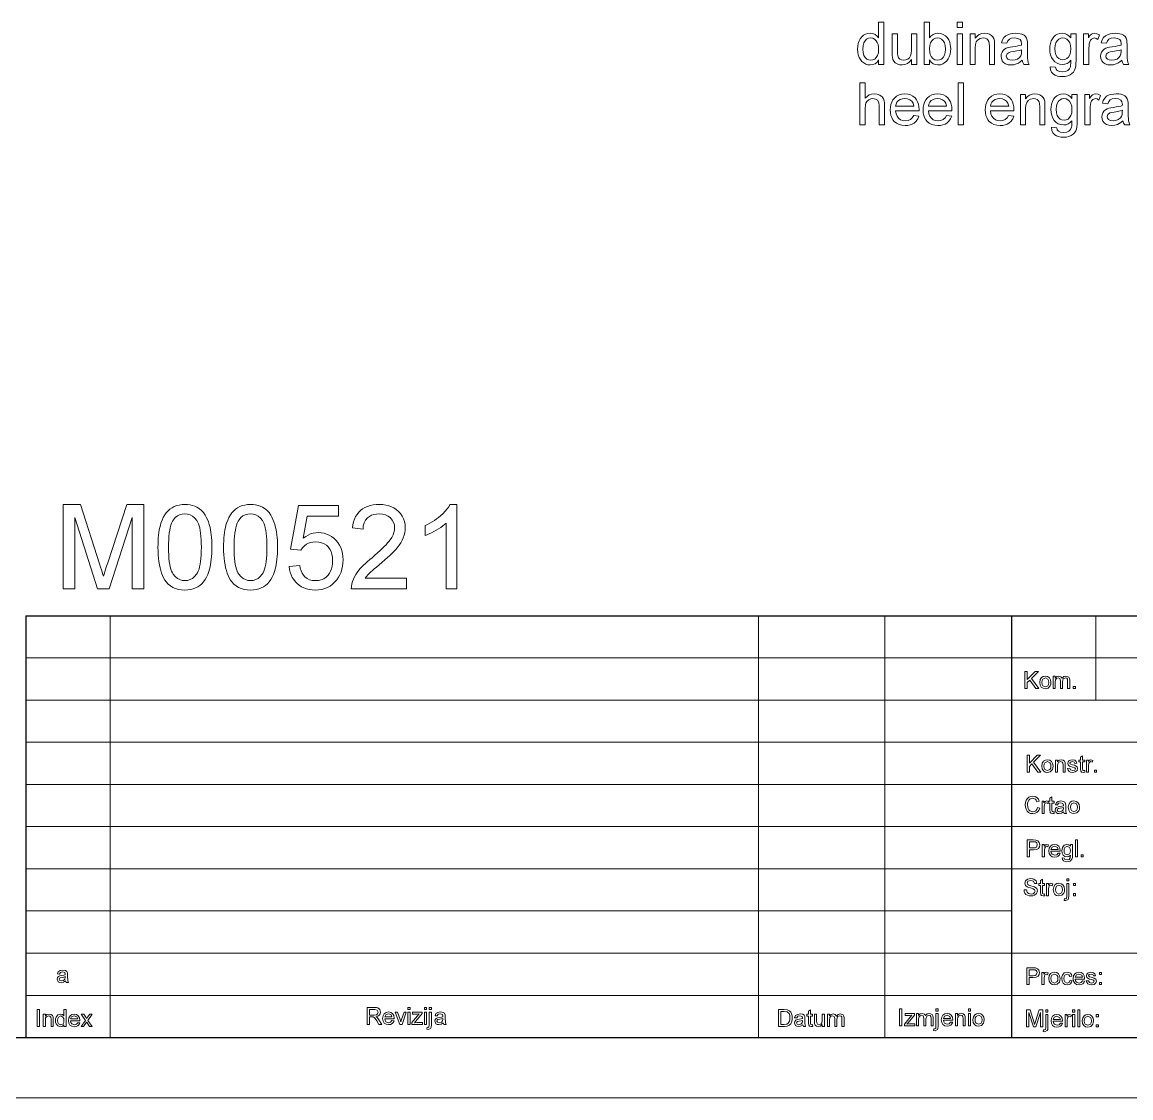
# Model space of a CAD drawing. Extents: x 0 to 297, y 0 to 420.
# Drawn here: x 142.1 to 234.1, y 0 to 89.2 of the extents above; entities that cross this region are included whole.
import ezdxf

# ---------------------------------------------------------------- set-up
doc = ezdxf.new("R2010")
doc.units = 0

msp = doc.modelspace()

# ---------------------------------------------------------------- linework, layer by layer
at = {"color": 7, "lineweight": 30}
for p, q in [((142.421, 40), (292, 40)), ((142.421, 40), (142.421, 5)), ((224.211, 40), (224.211, 5)), ((20, 5), (292, 5))]:
    msp.add_line(p, q, dxfattribs=at)
at = {"color": 7, "lineweight": 13}
for p, q in [((149.421, 40), (149.421, 5)), ((203.211, 40), (203.211, 5)), ((213.711, 40), (213.711, 5)), ((142.421, 36.5), (292, 36.5)), ((292, 33), (142.421, 33)), ((142.421, 29.5), (260.611, 29.5)), ((142.421, 26), (260.611, 26)), ((142.421, 22.5), (260.611, 22.5)), ((142.421, 19), (292, 19)), ((224.211, 15.5), (142.421, 15.5)), ((142.421, 12), (292, 12)), ((142.421, 8.5), (292, 8.5)), ((0, 0), (297, 0))]:
    msp.add_line(p, q, dxfattribs=at)
at = {"color": 7, "lineweight": 13, "ltscale": 0.175}
msp.add_line((231.211, 40), (231.211, 33), dxfattribs=at)
at = {"color": 7, "lineweight": 13}
for points in [[(213.191, 85.738), (213.191, 86.105), (213.059, 85.923), (212.901, 85.794), (212.715, 85.716), (212.501, 85.69), (212.31, 85.708), (212.129, 85.763), (211.959, 85.855), (211.807, 85.98), (211.68, 86.134), (211.577, 86.318), (211.501, 86.525), (211.456, 86.753), (211.441, 87), (211.454, 87.243), (211.496, 87.47), (211.566, 87.682), (211.663, 87.87), (211.788, 88.027), (211.94, 88.151), (212.114, 88.242), (212.3, 88.297), (212.499, 88.315), (212.713, 88.288), (212.903, 88.209), (213.063, 88.087), (213.191, 87.933), (213.191, 89.238), (213.628, 89.238), (213.628, 85.738)], [(217.42, 85.738), (216.982, 85.738), (216.982, 89.238), (217.42, 89.238), (217.42, 87.939), (217.564, 88.103), (217.726, 88.221), (217.907, 88.291), (218.107, 88.315), (218.333, 88.291), (218.545, 88.221), (218.734, 88.109), (218.885, 87.959), (219.004, 87.772), (219.094, 87.551), (219.136, 87.388), (219.161, 87.218), (219.17, 87.04), (219.157, 86.794), (219.12, 86.571), (219.057, 86.371), (218.969, 86.195), (218.856, 86.042), (218.692, 85.888), (218.512, 85.778), (218.316, 85.712), (218.104, 85.69), (217.898, 85.716), (217.715, 85.793), (217.556, 85.922), (217.42, 86.102)], [(219.704, 88.801), (219.704, 89.238), (220.142, 89.238), (220.142, 88.801)], [(220.774, 85.738), (220.774, 88.266), (221.211, 88.266), (221.211, 87.908), (221.36, 88.086), (221.539, 88.213), (221.747, 88.289), (221.985, 88.315), (222.196, 88.294), (222.389, 88.233), (222.55, 88.138), (222.665, 88.018), (222.743, 87.873), (222.793, 87.703), (222.81, 87.54), (222.816, 87.288), (222.816, 85.738), (222.378, 85.738), (222.378, 87.258), (222.366, 87.484), (222.329, 87.645), (222.262, 87.76), (222.157, 87.85), (222.022, 87.907), (221.865, 87.926), (221.617, 87.883), (221.405, 87.754), (221.298, 87.606), (221.233, 87.388), (221.211, 87.103), (221.211, 85.738)], [(225.1, 86.079), (224.94, 85.95), (224.786, 85.85), (224.641, 85.778), (224.42, 85.712), (224.184, 85.69), (223.937, 85.712), (223.731, 85.78), (223.566, 85.892), (223.446, 86.04), (223.374, 86.212), (223.35, 86.41), (223.371, 86.586), (223.432, 86.747), (223.526, 86.885), (223.646, 86.992), (223.786, 87.073), (223.944, 87.132), (224.096, 87.164), (224.311, 87.196), (224.545, 87.228), (224.746, 87.263), (224.914, 87.301), (225.049, 87.343), (225.052, 87.447), (225.023, 87.655), (224.935, 87.791), (224.74, 87.892), (224.468, 87.926), (224.216, 87.902), (224.04, 87.829), (223.92, 87.696), (223.836, 87.488), (223.399, 87.537), (223.475, 87.78), (223.589, 87.971), (223.75, 88.117), (223.971, 88.226), (224.146, 88.275), (224.339, 88.305), (224.55, 88.315), (224.755, 88.306), (224.932, 88.281), (225.081, 88.238), (225.259, 88.151), (225.382, 88.044), (225.463, 87.911), (225.517, 87.748), (225.533, 87.597), (225.538, 87.365), (225.538, 86.822), (225.541, 86.487), (225.551, 86.239), (225.567, 86.078), (225.611, 85.904), (225.684, 85.738), (225.246, 85.738), (225.153, 85.896)], [(227.434, 85.544), (227.871, 85.495), (227.92, 85.333), (228.013, 85.222), (228.198, 85.135), (228.44, 85.106), (228.698, 85.135), (228.89, 85.222), (229.023, 85.361), (229.105, 85.545), (229.123, 85.661), (229.133, 85.839), (229.135, 86.079), (228.989, 85.93), (228.827, 85.823), (228.648, 85.76), (228.451, 85.738), (228.211, 85.762), (228, 85.832), (227.818, 85.949), (227.664, 86.113), (227.542, 86.31), (227.455, 86.525), (227.402, 86.759), (227.385, 87.012), (227.399, 87.246), (227.441, 87.468), (227.51, 87.678), (227.606, 87.866), (227.727, 88.023), (227.873, 88.149), (228.04, 88.241), (228.226, 88.296), (228.43, 88.315), (228.635, 88.29), (228.82, 88.218), (228.987, 88.096), (229.135, 87.926), (229.135, 88.266), (229.573, 88.266), (229.573, 86.084), (229.565, 85.811), (229.543, 85.581), (229.505, 85.393), (229.453, 85.249), (229.357, 85.096), (229.23, 84.967), (229.072, 84.86), (228.886, 84.781), (228.672, 84.733), (228.432, 84.718), (228.217, 84.73), (228.024, 84.769), (227.852, 84.833), (227.702, 84.923), (227.549, 85.084), (227.459, 85.291)], [(230.204, 85.738), (230.204, 88.266), (230.593, 88.266), (230.593, 87.928), (230.726, 88.124), (230.848, 88.24), (230.971, 88.296), (231.105, 88.315), (231.31, 88.285), (231.517, 88.195), (231.377, 87.804), (231.233, 87.895), (231.089, 87.926), (230.857, 87.84), (230.768, 87.737), (230.709, 87.6), (230.672, 87.44), (230.649, 87.27), (230.642, 87.09), (230.642, 85.738)], [(233.364, 86.079), (233.203, 85.95), (233.05, 85.85), (232.905, 85.778), (232.684, 85.712), (232.448, 85.69), (232.201, 85.712), (231.995, 85.78), (231.83, 85.892), (231.71, 86.04), (231.638, 86.212), (231.614, 86.41), (231.635, 86.586), (231.696, 86.747), (231.79, 86.885), (231.91, 86.992), (232.05, 87.073), (232.207, 87.132), (232.36, 87.164), (232.575, 87.196), (232.809, 87.228), (233.01, 87.263), (233.178, 87.301), (233.313, 87.343), (233.316, 87.447), (233.287, 87.655), (233.199, 87.791), (233.004, 87.892), (232.732, 87.926), (232.48, 87.902), (232.304, 87.829), (232.184, 87.696), (232.1, 87.488), (231.663, 87.537), (231.739, 87.78), (231.853, 87.971), (232.014, 88.117), (232.235, 88.226), (232.41, 88.275), (232.603, 88.305), (232.814, 88.315), (233.018, 88.306), (233.195, 88.281), (233.345, 88.238), (233.522, 88.151), (233.646, 88.044), (233.727, 87.911), (233.78, 87.748), (233.796, 87.597), (233.802, 87.365), (233.802, 86.822), (233.805, 86.487), (233.815, 86.239), (233.831, 86.078), (233.875, 85.904), (233.948, 85.738), (233.51, 85.738), (233.417, 85.896)], [(211.878, 87.002), (211.9, 86.718), (211.966, 86.487), (212.076, 86.308), (212.215, 86.181), (212.37, 86.104), (212.541, 86.079), (212.713, 86.103), (212.866, 86.176), (213.001, 86.298), (213.107, 86.47), (213.17, 86.693), (213.191, 86.967), (213.179, 87.198), (213.142, 87.397), (213.082, 87.562), (212.998, 87.694), (212.859, 87.823), (212.701, 87.9), (212.523, 87.926), (212.349, 87.901), (212.196, 87.827), (212.063, 87.703), (211.96, 87.526), (211.899, 87.293)], [(215.913, 85.738), (215.913, 86.137), (215.758, 85.941), (215.578, 85.802), (215.372, 85.718), (215.14, 85.69), (214.932, 85.711), (214.739, 85.775), (214.576, 85.872), (214.461, 85.99), (214.384, 86.134), (214.334, 86.307), (214.315, 86.469), (214.309, 86.705), (214.309, 88.266), (214.746, 88.266), (214.746, 86.882), (214.753, 86.605), (214.772, 86.436), (214.834, 86.287), (214.939, 86.174), (215.083, 86.103), (215.256, 86.079), (215.439, 86.103), (215.61, 86.176), (215.751, 86.291), (215.844, 86.442), (215.896, 86.648), (215.913, 86.929), (215.913, 88.266), (216.35, 88.266), (216.35, 85.738)], [(217.42, 87.021), (217.433, 86.758), (217.473, 86.549), (217.539, 86.394), (217.684, 86.219), (217.86, 86.114), (218.067, 86.079), (218.239, 86.104), (218.395, 86.182), (218.535, 86.311), (218.644, 86.491), (218.71, 86.723), (218.732, 87.005), (218.711, 87.292), (218.648, 87.524), (218.543, 87.701), (218.408, 87.826), (218.256, 87.901), (218.085, 87.926), (217.913, 87.9), (217.757, 87.823), (217.617, 87.693), (217.508, 87.515), (217.442, 87.291)], [(219.704, 85.738), (219.704, 88.266), (220.142, 88.266), (220.142, 85.738)], [(227.823, 87.043), (227.843, 86.753), (227.906, 86.521), (228.009, 86.346), (228.145, 86.225), (228.301, 86.152), (228.478, 86.127), (228.654, 86.152), (228.81, 86.224), (228.946, 86.345), (229.051, 86.518), (229.114, 86.746), (229.135, 87.029), (229.113, 87.301), (229.048, 87.525), (228.94, 87.7), (228.802, 87.825), (228.645, 87.901), (228.471, 87.926), (228.3, 87.901), (228.147, 87.827), (228.012, 87.703), (227.907, 87.531), (227.844, 87.311)], [(225.052, 86.954), (224.876, 86.9), (224.649, 86.853), (224.373, 86.811), (224.154, 86.775), (224.01, 86.735), (223.846, 86.612), (223.788, 86.432), (223.819, 86.293), (223.914, 86.18), (224.068, 86.104), (224.282, 86.079), (224.508, 86.105), (224.708, 86.182), (224.87, 86.301), (224.983, 86.449), (225.033, 86.604), (225.049, 86.818)], [(233.316, 86.954), (233.14, 86.9), (232.913, 86.853), (232.637, 86.811), (232.417, 86.775), (232.273, 86.735), (232.109, 86.612), (232.052, 86.432), (232.083, 86.293), (232.177, 86.18), (232.332, 86.104), (232.545, 86.079), (232.772, 86.105), (232.972, 86.182), (233.134, 86.301), (233.246, 86.449), (233.297, 86.604), (233.313, 86.818)], [(211.635, 80.713), (211.635, 84.213), (212.073, 84.213), (212.073, 82.923), (212.23, 83.083), (212.406, 83.198), (212.602, 83.266), (212.817, 83.289), (213.075, 83.262), (213.297, 83.179), (213.472, 83.048), (213.589, 82.874), (213.638, 82.725), (213.667, 82.536), (213.677, 82.309), (213.677, 80.713), (213.239, 80.713), (213.239, 82.294), (213.205, 82.568), (213.104, 82.756), (212.941, 82.864), (212.721, 82.9), (212.542, 82.876), (212.374, 82.803), (212.234, 82.688), (212.142, 82.538), (212.09, 82.34), (212.073, 82.078), (212.073, 80.713)], [(219.802, 80.713), (219.802, 84.213), (220.239, 84.213), (220.239, 80.713)], [(216.102, 81.491), (216.531, 81.442), (216.439, 81.214), (216.307, 81.022), (216.134, 80.868), (215.979, 80.779), (215.804, 80.715), (215.609, 80.677), (215.394, 80.664), (215.125, 80.685), (214.886, 80.749), (214.676, 80.855), (214.495, 81.004), (214.375, 81.15), (214.282, 81.319), (214.216, 81.509), (214.176, 81.721), (214.163, 81.955), (214.176, 82.197), (214.217, 82.417), (214.284, 82.614), (214.378, 82.788), (214.499, 82.939), (214.679, 83.092), (214.884, 83.202), (215.114, 83.267), (215.37, 83.289), (215.617, 83.268), (215.84, 83.204), (216.04, 83.098), (216.216, 82.949), (216.335, 82.802), (216.426, 82.632), (216.492, 82.441), (216.532, 82.227), (216.545, 81.992), (216.542, 81.879), (214.6, 81.879), (214.639, 81.633), (214.721, 81.429), (214.848, 81.266), (215.008, 81.148), (215.193, 81.077), (215.402, 81.053), (215.632, 81.079), (215.825, 81.157), (215.981, 81.293)], [(214.6, 82.268), (216.107, 82.268), (216.049, 82.511), (215.934, 82.685), (215.774, 82.804), (215.585, 82.876), (215.367, 82.9), (215.169, 82.881), (214.992, 82.824), (214.838, 82.728), (214.716, 82.601), (214.637, 82.447)], [(218.824, 81.491), (219.253, 81.442), (219.162, 81.214), (219.029, 81.022), (218.856, 80.868), (218.702, 80.779), (218.527, 80.715), (218.331, 80.677), (218.116, 80.664), (217.848, 80.685), (217.608, 80.749), (217.398, 80.855), (217.217, 81.004), (217.098, 81.15), (217.005, 81.319), (216.938, 81.509), (216.898, 81.721), (216.885, 81.955), (216.898, 82.197), (216.939, 82.417), (217.006, 82.614), (217.1, 82.788), (217.221, 82.939), (217.401, 83.092), (217.606, 83.202), (217.837, 83.267), (218.092, 83.289), (218.339, 83.268), (218.563, 83.204), (218.762, 83.098), (218.938, 82.949), (219.057, 82.802), (219.149, 82.632), (219.214, 82.441), (219.254, 82.227), (219.267, 81.992), (219.265, 81.879), (217.323, 81.879), (217.361, 81.633), (217.444, 81.429), (217.57, 81.266), (217.73, 81.148), (217.915, 81.077), (218.125, 81.053), (218.354, 81.079), (218.547, 81.157), (218.704, 81.293)], [(217.323, 82.268), (218.829, 82.268), (218.771, 82.511), (218.656, 82.685), (218.496, 82.804), (218.308, 82.876), (218.09, 82.9), (217.891, 82.881), (217.715, 82.824), (217.56, 82.728), (217.438, 82.601), (217.359, 82.447)], [(223.977, 81.491), (224.406, 81.442), (224.314, 81.214), (224.182, 81.022), (224.009, 80.868), (223.854, 80.779), (223.679, 80.715), (223.484, 80.677), (223.269, 80.664), (223, 80.685), (222.761, 80.749), (222.551, 80.855), (222.37, 81.004), (222.25, 81.15), (222.157, 81.319), (222.091, 81.509), (222.051, 81.721), (222.038, 81.955), (222.051, 82.197), (222.092, 82.417), (222.159, 82.614), (222.253, 82.788), (222.374, 82.939), (222.554, 83.092), (222.759, 83.202), (222.989, 83.267), (223.245, 83.289), (223.492, 83.268), (223.715, 83.204), (223.915, 83.098), (224.091, 82.949), (224.21, 82.802), (224.301, 82.632), (224.367, 82.441), (224.407, 82.227), (224.42, 81.992), (224.417, 81.879), (222.475, 81.879), (222.514, 81.633), (222.596, 81.429), (222.723, 81.266), (222.883, 81.148), (223.068, 81.077), (223.277, 81.053), (223.507, 81.079), (223.7, 81.157), (223.856, 81.293)], [(222.475, 82.268), (223.982, 82.268), (223.924, 82.511), (223.809, 82.685), (223.649, 82.804), (223.46, 82.876), (223.242, 82.9), (223.044, 82.881), (222.867, 82.824), (222.713, 82.728), (222.591, 82.601), (222.512, 82.447)], [(224.954, 80.713), (224.954, 83.241), (225.392, 83.241), (225.392, 82.882), (225.541, 83.06), (225.719, 83.187), (225.927, 83.264), (226.165, 83.289), (226.376, 83.269), (226.57, 83.207), (226.731, 83.112), (226.845, 82.993), (226.923, 82.847), (226.973, 82.677), (226.99, 82.514), (226.996, 82.262), (226.996, 80.713), (226.559, 80.713), (226.559, 82.233), (226.546, 82.458), (226.51, 82.619), (226.443, 82.735), (226.337, 82.824), (226.202, 82.881), (226.046, 82.9), (225.798, 82.857), (225.586, 82.729), (225.478, 82.58), (225.413, 82.363), (225.392, 82.077), (225.392, 80.713)], [(227.531, 80.518), (227.968, 80.47), (228.017, 80.308), (228.11, 80.196), (228.295, 80.11), (228.537, 80.081), (228.796, 80.11), (228.987, 80.196), (229.12, 80.335), (229.202, 80.52), (229.22, 80.635), (229.23, 80.813), (229.232, 81.053), (229.087, 80.904), (228.924, 80.798), (228.745, 80.734), (228.549, 80.713), (228.309, 80.736), (228.097, 80.806), (227.915, 80.924), (227.761, 81.088), (227.639, 81.284), (227.552, 81.5), (227.5, 81.734), (227.482, 81.987), (227.496, 82.221), (227.538, 82.443), (227.607, 82.652), (227.703, 82.84), (227.824, 82.997), (227.97, 83.123), (228.137, 83.215), (228.323, 83.271), (228.527, 83.289), (228.732, 83.265), (228.917, 83.192), (229.084, 83.07), (229.232, 82.9), (229.232, 83.241), (229.67, 83.241), (229.67, 81.058), (229.662, 80.785), (229.64, 80.555), (229.602, 80.368), (229.55, 80.223), (229.454, 80.071), (229.327, 79.941), (229.17, 79.835), (228.983, 79.755), (228.769, 79.708), (228.529, 79.692), (228.314, 79.705), (228.121, 79.743), (227.949, 79.808), (227.799, 79.898), (227.646, 80.058), (227.556, 80.265)], [(227.92, 82.017), (227.941, 81.728), (228.003, 81.496), (228.107, 81.321), (228.242, 81.199), (228.398, 81.126), (228.575, 81.102), (228.751, 81.126), (228.907, 81.199), (229.043, 81.32), (229.148, 81.492), (229.211, 81.72), (229.232, 82.003), (229.211, 82.276), (229.146, 82.499), (229.037, 82.674), (228.899, 82.8), (228.742, 82.875), (228.568, 82.9), (228.397, 82.876), (228.244, 82.801), (228.109, 82.678), (228.004, 82.505), (227.941, 82.285)], [(230.302, 80.713), (230.302, 83.241), (230.691, 83.241), (230.691, 82.903), (230.823, 83.098), (230.945, 83.214), (231.068, 83.27), (231.203, 83.289), (231.407, 83.259), (231.614, 83.169), (231.474, 82.778), (231.33, 82.87), (231.186, 82.9), (230.954, 82.814), (230.865, 82.711), (230.806, 82.574), (230.769, 82.414), (230.747, 82.244), (230.739, 82.064), (230.739, 80.713)], [(233.461, 81.053), (233.301, 80.925), (233.147, 80.824), (233.002, 80.752), (232.781, 80.686), (232.545, 80.664), (232.298, 80.687), (232.092, 80.754), (231.928, 80.867), (231.807, 81.014), (231.735, 81.187), (231.711, 81.384), (231.732, 81.561), (231.793, 81.721), (231.887, 81.859), (232.007, 81.966), (232.147, 82.048), (232.305, 82.107), (232.457, 82.139), (232.672, 82.17), (232.906, 82.203), (233.107, 82.238), (233.276, 82.276), (233.411, 82.317), (233.413, 82.421), (233.384, 82.629), (233.297, 82.765), (233.101, 82.866), (232.829, 82.9), (232.577, 82.876), (232.401, 82.804), (232.282, 82.67), (232.198, 82.463), (231.76, 82.511), (231.836, 82.754), (231.95, 82.945), (232.112, 83.092), (232.332, 83.2), (232.507, 83.249), (232.701, 83.279), (232.911, 83.289), (233.116, 83.281), (233.293, 83.255), (233.442, 83.212), (233.62, 83.125), (233.743, 83.018), (233.825, 82.886), (233.878, 82.723), (233.894, 82.571), (233.899, 82.34), (233.899, 81.797), (233.902, 81.461), (233.912, 81.213), (233.928, 81.052), (233.972, 80.879), (234.045, 80.713), (233.607, 80.713), (233.514, 80.871)], [(233.413, 81.928), (233.237, 81.875), (233.01, 81.827), (232.734, 81.785), (232.515, 81.749), (232.371, 81.709), (232.207, 81.586), (232.149, 81.406), (232.18, 81.268), (232.275, 81.154), (232.429, 81.078), (232.643, 81.053), (232.869, 81.079), (233.069, 81.157), (233.231, 81.275), (233.344, 81.423), (233.394, 81.578), (233.411, 81.792)], [(145.522, 42.225), (145.522, 49.225), (146.967, 49.225), (148.556, 44.298), (148.639, 44.036), (148.713, 43.802), (148.777, 43.596), (148.832, 43.418), (148.877, 43.267), (148.926, 43.433), (148.986, 43.628), (149.056, 43.851), (149.136, 44.103), (149.226, 44.384), (150.801, 49.225), (152.231, 49.225), (152.231, 42.225), (151.258, 42.225), (151.258, 48.155), (149.357, 42.225), (148.383, 42.225), (146.495, 48.155), (146.495, 42.225)], [(153.397, 45.673), (153.4, 45.942), (153.41, 46.199), (153.425, 46.445), (153.447, 46.679), (153.475, 46.902), (153.509, 47.114), (153.549, 47.315), (153.595, 47.504), (153.648, 47.682), (153.738, 47.93), (153.842, 48.156), (153.959, 48.36), (154.09, 48.542), (154.234, 48.703), (154.392, 48.841), (154.563, 48.958), (154.749, 49.054), (154.949, 49.129), (155.163, 49.182), (155.391, 49.214), (155.633, 49.225), (155.85, 49.216), (156.057, 49.189), (156.256, 49.144), (156.445, 49.081), (156.626, 49), (156.835, 48.875), (157.019, 48.725), (157.179, 48.55), (157.314, 48.351), (157.409, 48.173), (157.497, 47.981), (157.577, 47.775), (157.65, 47.553), (157.715, 47.317), (157.756, 47.134), (157.791, 46.934), (157.819, 46.717), (157.841, 46.482), (157.857, 46.23), (157.866, 45.96), (157.87, 45.673), (157.867, 45.407), (157.857, 45.152), (157.842, 44.908), (157.821, 44.675), (157.793, 44.453), (157.76, 44.242), (157.72, 44.042), (157.674, 43.853), (157.622, 43.675), (157.533, 43.427), (157.43, 43.201), (157.313, 42.997), (157.182, 42.814), (157.038, 42.653), (156.881, 42.513), (156.709, 42.396), (156.523, 42.299), (156.322, 42.224), (156.107, 42.171), (155.877, 42.138), (155.633, 42.128), (155.359, 42.141), (155.101, 42.182), (154.862, 42.251), (154.639, 42.347), (154.434, 42.47), (154.247, 42.621), (154.076, 42.799), (153.968, 42.959), (153.869, 43.134), (153.779, 43.323), (153.699, 43.526), (153.628, 43.744), (153.567, 43.976), (153.515, 44.223), (153.473, 44.484), (153.44, 44.76), (153.416, 45.05), (153.402, 45.354)], [(158.842, 45.673), (158.845, 45.942), (158.854, 46.199), (158.87, 46.445), (158.891, 46.679), (158.919, 46.902), (158.953, 47.114), (158.993, 47.315), (159.04, 47.504), (159.092, 47.682), (159.183, 47.93), (159.286, 48.156), (159.404, 48.36), (159.534, 48.542), (159.678, 48.703), (159.836, 48.841), (160.007, 48.958), (160.193, 49.054), (160.393, 49.129), (160.607, 49.182), (160.835, 49.214), (161.078, 49.225), (161.294, 49.216), (161.501, 49.189), (161.7, 49.144), (161.89, 49.081), (162.071, 49), (162.279, 48.875), (162.463, 48.725), (162.623, 48.55), (162.759, 48.351), (162.854, 48.173), (162.941, 47.981), (163.022, 47.775), (163.094, 47.553), (163.16, 47.317), (163.201, 47.134), (163.235, 46.934), (163.264, 46.717), (163.286, 46.482), (163.301, 46.23), (163.311, 45.96), (163.314, 45.673), (163.311, 45.407), (163.302, 45.152), (163.287, 44.908), (163.265, 44.675), (163.238, 44.453), (163.204, 44.242), (163.164, 44.042), (163.118, 43.853), (163.066, 43.675), (162.977, 43.427), (162.874, 43.201), (162.757, 42.997), (162.627, 42.814), (162.483, 42.653), (162.325, 42.513), (162.153, 42.396), (161.967, 42.299), (161.766, 42.224), (161.551, 42.171), (161.322, 42.138), (161.078, 42.128), (160.803, 42.141), (160.546, 42.182), (160.306, 42.251), (160.084, 42.347), (159.879, 42.47), (159.691, 42.621), (159.521, 42.799), (159.412, 42.959), (159.313, 43.134), (159.224, 43.323), (159.144, 43.526), (159.073, 43.744), (159.012, 43.976), (158.96, 44.223), (158.917, 44.484), (158.884, 44.76), (158.861, 45.05), (158.847, 45.354)], [(164.286, 44.072), (165.161, 44.169), (165.209, 43.93), (165.276, 43.716), (165.361, 43.527), (165.464, 43.362), (165.586, 43.223), (165.763, 43.084), (165.968, 42.985), (166.2, 42.925), (166.459, 42.905), (166.715, 42.924), (166.948, 42.978), (167.157, 43.069), (167.343, 43.197), (167.506, 43.361), (167.621, 43.521), (167.716, 43.698), (167.789, 43.891), (167.842, 44.101), (167.873, 44.327), (167.883, 44.57), (167.869, 44.844), (167.827, 45.095), (167.756, 45.32), (167.656, 45.522), (167.529, 45.7), (167.373, 45.849), (167.188, 45.965), (166.976, 46.048), (166.735, 46.097), (166.466, 46.114), (166.254, 46.102), (166.062, 46.066), (165.887, 46.007), (165.732, 45.925), (165.549, 45.786), (165.391, 45.622), (165.258, 45.433), (164.383, 45.53), (165.064, 49.128), (168.37, 49.128), (168.37, 48.253), (165.786, 48.253), (165.451, 46.442), (165.652, 46.579), (165.855, 46.692), (166.062, 46.779), (166.272, 46.842), (166.485, 46.879), (166.702, 46.892), (166.943, 46.879), (167.174, 46.84), (167.394, 46.775), (167.603, 46.684), (167.801, 46.567), (167.987, 46.424), (168.163, 46.256), (168.321, 46.067), (168.455, 45.863), (168.564, 45.644), (168.649, 45.411), (168.71, 45.163), (168.746, 44.9), (168.758, 44.622), (168.748, 44.356), (168.715, 44.1), (168.661, 43.854), (168.584, 43.62), (168.486, 43.395), (168.367, 43.182), (168.225, 42.978), (168.056, 42.779), (167.871, 42.606), (167.672, 42.46), (167.458, 42.34), (167.229, 42.247), (166.986, 42.181), (166.727, 42.141), (166.454, 42.128), (166.198, 42.139), (165.956, 42.171), (165.727, 42.225), (165.513, 42.302), (165.312, 42.399), (165.125, 42.519), (164.952, 42.66), (164.796, 42.819), (164.66, 42.993), (164.544, 43.18), (164.449, 43.382), (164.375, 43.598), (164.32, 43.828)], [(174.008, 43.1), (174.008, 42.225), (169.439, 42.225), (169.446, 42.434), (169.478, 42.638), (169.535, 42.837), (169.61, 43.03), (169.701, 43.22), (169.808, 43.409), (169.931, 43.595), (170.071, 43.779), (170.184, 43.912), (170.311, 44.05), (170.452, 44.192), (170.608, 44.34), (170.778, 44.492), (170.963, 44.649), (171.162, 44.81), (171.401, 45.017), (171.623, 45.214), (171.826, 45.399), (172.01, 45.574), (172.177, 45.738), (172.325, 45.891), (172.454, 46.033), (172.566, 46.165), (172.659, 46.286), (172.795, 46.493), (172.9, 46.697), (172.976, 46.899), (173.021, 47.098), (173.036, 47.294), (173.014, 47.528), (172.947, 47.742), (172.835, 47.937), (172.679, 48.114), (172.487, 48.26), (172.268, 48.364), (172.022, 48.426), (171.75, 48.447), (171.517, 48.434), (171.303, 48.393), (171.109, 48.327), (170.935, 48.233), (170.78, 48.112), (170.62, 47.928), (170.506, 47.712), (170.436, 47.464), (170.411, 47.183), (169.536, 47.28), (169.572, 47.542), (169.628, 47.786), (169.703, 48.011), (169.799, 48.218), (169.915, 48.406), (170.051, 48.576), (170.207, 48.727), (170.381, 48.859), (170.572, 48.971), (170.778, 49.062), (171.001, 49.133), (171.24, 49.184), (171.496, 49.215), (171.768, 49.225), (172.042, 49.214), (172.3, 49.179), (172.541, 49.123), (172.765, 49.043), (172.972, 48.941), (173.162, 48.816), (173.335, 48.669), (173.511, 48.476), (173.655, 48.269), (173.767, 48.046), (173.847, 47.809), (173.895, 47.558), (173.911, 47.291), (173.901, 47.083), (173.872, 46.877), (173.823, 46.673), (173.755, 46.47), (173.664, 46.266), (173.547, 46.056), (173.404, 45.841), (173.235, 45.62), (173.121, 45.486), (172.985, 45.339), (172.827, 45.179), (172.648, 45.006), (172.448, 44.821), (172.226, 44.622), (171.982, 44.411), (171.742, 44.211), (171.531, 44.035), (171.349, 43.88), (171.196, 43.749), (171.072, 43.64), (170.977, 43.553), (170.826, 43.403), (170.694, 43.252), (170.58, 43.1)], [(178.189, 42.225), (177.314, 42.225), (177.314, 47.68), (177.18, 47.562), (177.03, 47.444), (176.864, 47.326), (176.683, 47.208), (176.485, 47.09), (176.284, 46.978), (176.092, 46.877), (175.908, 46.789), (175.732, 46.712), (175.564, 46.647), (175.564, 47.475), (175.77, 47.574), (175.968, 47.679), (176.159, 47.79), (176.343, 47.907), (176.518, 48.03), (176.687, 48.158), (176.848, 48.293), (177.055, 48.484), (177.236, 48.673), (177.392, 48.859), (177.521, 49.043), (177.625, 49.225), (178.189, 49.225)], [(154.272, 45.676), (154.276, 45.345), (154.288, 45.038), (154.308, 44.754), (154.335, 44.494), (154.371, 44.258), (154.414, 44.046), (154.465, 43.857), (154.524, 43.692), (154.59, 43.551), (154.665, 43.433), (154.829, 43.243), (155.008, 43.095), (155.202, 42.99), (155.411, 42.927), (155.633, 42.905), (155.856, 42.927), (156.065, 42.99), (156.258, 43.096), (156.438, 43.245), (156.602, 43.436), (156.677, 43.553), (156.743, 43.695), (156.802, 43.86), (156.853, 44.049), (156.896, 44.261), (156.932, 44.497), (156.959, 44.756), (156.979, 45.039), (156.991, 45.346), (156.995, 45.676), (156.991, 45.999), (156.979, 46.3), (156.96, 46.578), (156.934, 46.834), (156.899, 47.067), (156.858, 47.278), (156.808, 47.466), (156.751, 47.632), (156.686, 47.776), (156.614, 47.897), (156.453, 48.095), (156.273, 48.249), (156.075, 48.359), (155.859, 48.425), (155.624, 48.447), (155.402, 48.428), (155.197, 48.37), (155.008, 48.273), (154.835, 48.137), (154.679, 47.962), (154.602, 47.828), (154.533, 47.673), (154.472, 47.496), (154.419, 47.299), (154.374, 47.081), (154.338, 46.842), (154.309, 46.582), (154.289, 46.301), (154.276, 45.999)], [(159.717, 45.676), (159.721, 45.345), (159.733, 45.038), (159.752, 44.754), (159.78, 44.494), (159.815, 44.258), (159.858, 44.046), (159.909, 43.857), (159.968, 43.692), (160.035, 43.551), (160.109, 43.433), (160.274, 43.243), (160.453, 43.095), (160.647, 42.99), (160.855, 42.927), (161.078, 42.905), (161.301, 42.927), (161.509, 42.99), (161.703, 43.096), (161.882, 43.245), (162.046, 43.436), (162.121, 43.553), (162.188, 43.695), (162.247, 43.86), (162.298, 44.049), (162.341, 44.261), (162.376, 44.497), (162.404, 44.756), (162.423, 45.039), (162.435, 45.346), (162.439, 45.676), (162.435, 45.999), (162.424, 46.3), (162.405, 46.578), (162.378, 46.834), (162.344, 47.067), (162.302, 47.278), (162.253, 47.466), (162.195, 47.632), (162.131, 47.776), (162.059, 47.897), (161.897, 48.095), (161.717, 48.249), (161.52, 48.359), (161.303, 48.425), (161.069, 48.447), (160.847, 48.428), (160.641, 48.37), (160.452, 48.273), (160.28, 48.137), (160.124, 47.962), (160.047, 47.828), (159.977, 47.673), (159.916, 47.496), (159.863, 47.299), (159.819, 47.081), (159.782, 46.842), (159.753, 46.582), (159.733, 46.301), (159.721, 45.999)], [(225.335, 33.958), (225.335, 35.358), (225.53, 35.358), (225.53, 34.71), (226.178, 35.358), (226.444, 35.358), (225.867, 34.782), (226.482, 33.958), (226.245, 33.958), (225.731, 34.645), (225.53, 34.444), (225.53, 33.958)], [(226.56, 34.464), (226.599, 34.707), (226.714, 34.877), (226.857, 34.961), (227.027, 34.989), (227.214, 34.955), (227.363, 34.853), (227.461, 34.691), (227.494, 34.478), (227.479, 34.305), (227.436, 34.173), (227.268, 34), (227.027, 33.939), (226.838, 33.973), (226.689, 34.074), (226.592, 34.239)], [(227.669, 33.958), (227.669, 34.969), (227.844, 34.969), (227.844, 34.817), (227.967, 34.942), (228.141, 34.989), (228.321, 34.94), (228.419, 34.805), (228.558, 34.943), (228.734, 34.989), (228.968, 34.906), (229.029, 34.8), (229.049, 34.65), (229.049, 33.958), (228.874, 33.958), (228.874, 34.588), (228.857, 34.734), (228.797, 34.806), (228.694, 34.833), (228.517, 34.763), (228.446, 34.539), (228.446, 33.958), (228.271, 33.958), (228.271, 34.608), (228.23, 34.777), (228.093, 34.833), (227.96, 34.796), (227.871, 34.685), (227.844, 34.477), (227.844, 33.958)], [(226.735, 34.464), (226.756, 34.302), (226.818, 34.187), (227.027, 34.094), (227.235, 34.187), (227.298, 34.304), (227.319, 34.47), (227.298, 34.627), (227.235, 34.741), (227.027, 34.833), (226.818, 34.742), (226.756, 34.626)], [(229.341, 33.958), (229.341, 34.133), (229.516, 34.133), (229.516, 33.958)], [(225.505, 27.014), (225.505, 28.414), (225.699, 28.414), (225.699, 27.766), (226.347, 28.414), (226.613, 28.414), (226.036, 27.838), (226.652, 27.014), (226.414, 27.014), (225.9, 27.701), (225.699, 27.5), (225.699, 27.014)], [(226.73, 27.52), (226.768, 27.763), (226.883, 27.933), (227.026, 28.017), (227.197, 28.045), (227.384, 28.011), (227.533, 27.909), (227.63, 27.747), (227.663, 27.534), (227.649, 27.361), (227.605, 27.229), (227.437, 27.056), (227.197, 26.995), (227.008, 27.029), (226.859, 27.13), (226.762, 27.295)], [(226.905, 27.52), (226.925, 27.358), (226.988, 27.243), (227.197, 27.15), (227.405, 27.243), (227.467, 27.36), (227.488, 27.526), (227.467, 27.683), (227.404, 27.797), (227.197, 27.889), (226.988, 27.798), (226.925, 27.682)], [(227.857, 27.014), (227.857, 28.025), (228.032, 28.025), (228.032, 27.882), (228.163, 28.004), (228.342, 28.045), (228.503, 28.012), (228.614, 27.926), (228.665, 27.8), (228.674, 27.634), (228.674, 27.014), (228.499, 27.014), (228.499, 27.622), (228.48, 27.777), (228.411, 27.859), (228.294, 27.889), (228.11, 27.821), (228.052, 27.721), (228.032, 27.56), (228.032, 27.014)], [(228.869, 27.325), (229.044, 27.345), (229.122, 27.201), (229.301, 27.15), (229.473, 27.195), (229.53, 27.298), (229.465, 27.382), (229.289, 27.436), (229.139, 27.48), (229.04, 27.519), (228.927, 27.615), (228.888, 27.752), (228.918, 27.878), (229.001, 27.974), (229.108, 28.024), (229.253, 28.045), (229.458, 28.01), (229.588, 27.914), (229.646, 27.753), (229.471, 27.734), (229.41, 27.848), (229.266, 27.889), (229.11, 27.854), (229.063, 27.77), (229.082, 27.716), (229.143, 27.674), (229.284, 27.634), (229.431, 27.589), (229.533, 27.554), (229.659, 27.463), (229.705, 27.316), (229.655, 27.154), (229.511, 27.036), (229.299, 26.995), (229.126, 27.016), (229, 27.078), (228.916, 27.182)], [(230.288, 27.161), (230.307, 27.01), (230.177, 26.995), (230.032, 27.024), (229.959, 27.1), (229.938, 27.299), (229.938, 27.87), (229.802, 27.87), (229.802, 28.025), (229.938, 28.025), (229.938, 28.275), (230.113, 28.378), (230.113, 28.025), (230.288, 28.025), (230.288, 27.87), (230.113, 27.87), (230.113, 27.288), (230.122, 27.195), (230.152, 27.163), (230.212, 27.15)], [(230.444, 27.014), (230.444, 28.025), (230.599, 28.025), (230.599, 27.89), (230.701, 28.015), (230.804, 28.045), (230.969, 27.997), (230.913, 27.84), (230.797, 27.889), (230.704, 27.855), (230.645, 27.759), (230.619, 27.555), (230.619, 27.014)], [(231.105, 27.014), (231.105, 27.189), (231.28, 27.189), (231.28, 27.014)], [(226.364, 24.088), (226.559, 24.041), (226.479, 23.842), (226.355, 23.696), (226.191, 23.607), (225.994, 23.577), (225.794, 23.6), (225.636, 23.668), (225.514, 23.781), (225.425, 23.934), (225.371, 24.114), (225.353, 24.307), (225.373, 24.51), (225.434, 24.686), (225.531, 24.828), (225.662, 24.932), (225.818, 24.995), (225.988, 25.016), (226.174, 24.989), (226.328, 24.91), (226.445, 24.782), (226.52, 24.612), (226.325, 24.569), (226.27, 24.7), (226.195, 24.791), (225.979, 24.86), (225.842, 24.841), (225.729, 24.783), (225.644, 24.693), (225.588, 24.576), (225.558, 24.444), (225.548, 24.308), (225.56, 24.141), (225.597, 23.997), (225.66, 23.881), (225.75, 23.798), (225.976, 23.732), (226.112, 23.755), (226.226, 23.822), (226.312, 23.933)], [(227.745, 23.743), (227.764, 23.592), (227.634, 23.577), (227.489, 23.606), (227.416, 23.682), (227.395, 23.881), (227.395, 24.452), (227.259, 24.452), (227.259, 24.607), (227.395, 24.607), (227.395, 24.857), (227.57, 24.959), (227.57, 24.607), (227.745, 24.607), (227.745, 24.452), (227.57, 24.452), (227.57, 23.87), (227.579, 23.777), (227.609, 23.744), (227.669, 23.732)], [(226.753, 23.596), (226.753, 24.607), (226.909, 24.607), (226.909, 24.472), (227.011, 24.597), (227.114, 24.627), (227.278, 24.579), (227.222, 24.422), (227.107, 24.471), (227.014, 24.437), (226.955, 24.341), (226.928, 24.137), (226.928, 23.596)], [(228.542, 23.732), (228.358, 23.612), (228.176, 23.577), (228.034, 23.597), (227.929, 23.658), (227.842, 23.865), (227.875, 24), (227.96, 24.098), (228.079, 24.154), (228.226, 24.179), (228.4, 24.206), (228.522, 24.238), (228.523, 24.28), (228.476, 24.417), (228.289, 24.471), (228.118, 24.433), (228.037, 24.296), (227.862, 24.316), (227.937, 24.489), (228.09, 24.591), (228.322, 24.627), (228.534, 24.596), (228.655, 24.518), (228.709, 24.4), (228.717, 24.247), (228.717, 24.03), (228.72, 23.842), (228.729, 23.732), (228.775, 23.596), (228.6, 23.596)], [(228.523, 24.082), (228.409, 24.051), (228.251, 24.025), (228.106, 23.995), (228.04, 23.946), (228.017, 23.874), (228.067, 23.773), (228.215, 23.732), (228.385, 23.774), (228.495, 23.88), (228.522, 24.028)], [(228.931, 24.102), (228.969, 24.345), (229.085, 24.515), (229.227, 24.599), (229.398, 24.627), (229.585, 24.593), (229.734, 24.491), (229.832, 24.329), (229.864, 24.116), (229.85, 23.943), (229.807, 23.811), (229.639, 23.638), (229.398, 23.577), (229.209, 23.611), (229.06, 23.712), (228.963, 23.877)], [(229.106, 24.102), (229.127, 23.94), (229.189, 23.825), (229.398, 23.732), (229.606, 23.825), (229.669, 23.942), (229.689, 24.108), (229.668, 24.265), (229.606, 24.379), (229.398, 24.471), (229.189, 24.379), (229.127, 24.264)], [(225.505, 19.992), (225.505, 21.392), (226.024, 21.392), (226.233, 21.379), (226.403, 21.315), (226.513, 21.182), (226.555, 20.994), (226.527, 20.832), (226.445, 20.697), (226.29, 20.606), (226.047, 20.575), (225.699, 20.575), (225.699, 19.992)], [(225.699, 20.731), (226.045, 20.731), (226.191, 20.748), (226.288, 20.799), (226.36, 20.989), (226.318, 21.141), (226.206, 21.224), (226.041, 21.237), (225.699, 21.237)], [(229.53, 19.992), (229.53, 21.392), (229.705, 21.392), (229.705, 19.992)], [(226.769, 19.992), (226.769, 21.003), (226.924, 21.003), (226.924, 20.868), (227.026, 20.993), (227.129, 21.023), (227.294, 20.975), (227.238, 20.818), (227.122, 20.867), (227.029, 20.833), (226.97, 20.737), (226.944, 20.533), (226.944, 19.992)], [(228.089, 20.303), (228.26, 20.284), (228.199, 20.152), (228.102, 20.054), (227.97, 19.993), (227.805, 19.973), (227.602, 20.007), (227.446, 20.108), (227.346, 20.272), (227.313, 20.489), (227.347, 20.714), (227.447, 20.883), (227.602, 20.988), (227.796, 21.023), (227.984, 20.989), (228.134, 20.887), (228.233, 20.723), (228.266, 20.504), (228.265, 20.459), (227.488, 20.459), (227.518, 20.317), (227.587, 20.213), (227.809, 20.128), (227.978, 20.17)], [(227.488, 20.614), (228.091, 20.614), (228.021, 20.781), (227.795, 20.867), (227.583, 20.798)], [(228.421, 19.914), (228.596, 19.895), (228.653, 19.785), (228.824, 19.739), (229.004, 19.785), (229.09, 19.915), (229.102, 20.128), (228.979, 20.026), (228.828, 19.992), (228.648, 20.03), (228.513, 20.142), (228.43, 20.307), (228.402, 20.502), (228.414, 20.64), (228.452, 20.768), (228.597, 20.956), (228.82, 21.023), (228.976, 20.984), (229.102, 20.867), (229.102, 21.003), (229.277, 21.003), (229.277, 20.13), (229.265, 19.929), (229.229, 19.796), (229.077, 19.641), (228.961, 19.598), (228.821, 19.584), (228.657, 19.604), (228.529, 19.666), (228.446, 19.769)], [(228.577, 20.514), (228.596, 20.349), (228.652, 20.235), (228.839, 20.148), (229.026, 20.235), (229.083, 20.347), (229.102, 20.508), (229.082, 20.664), (229.024, 20.777), (228.836, 20.867), (228.653, 20.778), (228.596, 20.667)], [(229.996, 19.992), (229.996, 20.167), (230.171, 20.167), (230.171, 19.992)], [(225.256, 17.252), (225.45, 17.252), (225.505, 17.065), (225.638, 16.947), (225.841, 16.902), (226.018, 16.936), (226.132, 17.03), (226.17, 17.151), (226.134, 17.261), (226.015, 17.341), (225.781, 17.41), (225.625, 17.456), (225.52, 17.498), (225.365, 17.628), (225.314, 17.801), (225.374, 17.999), (225.548, 18.138), (225.669, 18.174), (225.803, 18.186), (225.948, 18.173), (226.075, 18.137), (226.257, 17.993), (226.325, 17.777), (226.131, 17.777), (226.04, 17.966), (225.81, 18.03), (225.581, 17.968), (225.508, 17.818), (225.56, 17.693), (225.65, 17.643), (225.822, 17.592), (226.002, 17.544), (226.12, 17.503), (226.305, 17.361), (226.364, 17.163), (226.3, 16.954), (226.118, 16.801), (225.991, 16.76), (225.849, 16.747), (225.676, 16.761), (225.533, 16.806), (225.419, 16.88), (225.332, 16.984), (225.277, 17.11)], [(226.967, 16.913), (226.986, 16.762), (226.856, 16.747), (226.711, 16.776), (226.638, 16.852), (226.617, 17.05), (226.617, 17.622), (226.481, 17.622), (226.481, 17.777), (226.617, 17.777), (226.617, 18.027), (226.792, 18.129), (226.792, 17.777), (226.967, 17.777), (226.967, 17.622), (226.792, 17.622), (226.792, 17.04), (226.801, 16.947), (226.831, 16.914), (226.891, 16.902)], [(227.122, 16.766), (227.122, 17.777), (227.278, 17.777), (227.278, 17.642), (227.38, 17.767), (227.483, 17.797), (227.647, 17.749), (227.591, 17.592), (227.476, 17.641), (227.383, 17.607), (227.324, 17.511), (227.297, 17.307), (227.297, 16.766)], [(227.686, 17.272), (227.725, 17.514), (227.84, 17.685), (227.983, 17.769), (228.154, 17.797), (228.34, 17.763), (228.489, 17.661), (228.587, 17.499), (228.62, 17.286), (228.605, 17.113), (228.562, 16.981), (228.394, 16.808), (228.154, 16.747), (227.964, 16.78), (227.815, 16.882), (227.719, 17.047)], [(227.861, 17.272), (227.882, 17.11), (227.944, 16.994), (228.154, 16.902), (228.362, 16.995), (228.424, 17.112), (228.445, 17.277), (228.424, 17.435), (228.361, 17.549), (228.154, 17.641), (227.944, 17.549), (227.882, 17.434)], [(228.589, 16.377), (228.621, 16.527), (228.697, 16.513), (228.77, 16.548), (228.795, 16.721), (228.795, 17.777), (228.97, 17.777), (228.97, 16.712), (228.958, 16.554), (228.922, 16.453), (228.72, 16.358)], [(228.795, 17.991), (228.795, 18.166), (228.97, 18.166), (228.97, 17.991)], [(229.351, 17.602), (229.351, 17.777), (229.526, 17.777), (229.526, 17.602)], [(229.351, 16.766), (229.351, 16.941), (229.526, 16.941), (229.526, 16.766)], [(145.728, 9.703), (145.545, 9.583), (145.362, 9.548), (145.22, 9.568), (145.115, 9.629), (145.028, 9.836), (145.061, 9.971), (145.147, 10.069), (145.266, 10.125), (145.413, 10.15), (145.587, 10.177), (145.708, 10.209), (145.709, 10.251), (145.662, 10.388), (145.476, 10.442), (145.304, 10.404), (145.223, 10.267), (145.048, 10.287), (145.124, 10.46), (145.277, 10.562), (145.508, 10.598), (145.721, 10.567), (145.841, 10.489), (145.895, 10.371), (145.903, 10.218), (145.903, 10.001), (145.906, 9.813), (145.915, 9.703), (145.962, 9.567), (145.787, 9.567)], [(225.484, 9.388), (225.484, 10.788), (226.002, 10.788), (226.212, 10.775), (226.382, 10.71), (226.492, 10.578), (226.534, 10.39), (226.506, 10.228), (226.423, 10.093), (226.269, 10.002), (226.026, 9.971), (225.678, 9.971), (225.678, 9.388)], [(225.678, 10.127), (226.024, 10.127), (226.17, 10.144), (226.267, 10.194), (226.339, 10.384), (226.297, 10.536), (226.185, 10.62), (226.02, 10.632), (225.678, 10.632)], [(226.747, 9.388), (226.747, 10.399), (226.903, 10.399), (226.903, 10.264), (227.005, 10.388), (227.108, 10.418), (227.272, 10.37), (227.217, 10.214), (227.101, 10.263), (227.008, 10.228), (226.949, 10.133), (226.922, 9.928), (226.922, 9.388)], [(227.311, 9.893), (227.35, 10.136), (227.465, 10.307), (227.608, 10.391), (227.779, 10.418), (227.965, 10.385), (228.114, 10.283), (228.212, 10.121), (228.245, 9.908), (228.23, 9.734), (228.187, 9.603), (228.019, 9.43), (227.779, 9.368), (227.589, 9.402), (227.44, 9.504), (227.344, 9.669)], [(227.486, 9.894), (227.507, 9.732), (227.569, 9.616), (227.779, 9.524), (227.987, 9.617), (228.049, 9.734), (228.07, 9.899), (228.049, 10.057), (227.986, 10.171), (227.779, 10.263), (227.569, 10.171), (227.507, 10.056)], [(229.081, 9.757), (229.256, 9.738), (229.207, 9.583), (229.115, 9.466), (228.989, 9.393), (228.838, 9.368), (228.652, 9.402), (228.506, 9.503), (228.412, 9.667), (228.381, 9.89), (228.394, 10.042), (228.435, 10.174), (228.598, 10.357), (228.837, 10.418), (228.985, 10.397), (229.104, 10.332), (229.189, 10.228), (229.236, 10.088), (229.061, 10.068), (228.98, 10.214), (228.838, 10.263), (228.634, 10.174), (228.575, 10.06), (228.556, 9.894), (228.575, 9.727), (228.632, 9.612), (228.832, 9.524), (228.997, 9.581)], [(230.109, 9.699), (230.281, 9.68), (230.22, 9.548), (230.122, 9.45), (229.99, 9.389), (229.826, 9.368), (229.623, 9.402), (229.466, 9.504), (229.367, 9.667), (229.334, 9.885), (229.367, 10.11), (229.468, 10.278), (229.622, 10.383), (229.816, 10.418), (230.005, 10.384), (230.155, 10.282), (230.253, 10.119), (230.286, 9.9), (230.285, 9.855), (229.509, 9.855), (229.538, 9.713), (229.607, 9.609), (229.829, 9.524), (229.998, 9.566)], [(229.509, 10.01), (230.111, 10.01), (230.042, 10.177), (229.815, 10.263), (229.604, 10.194)], [(230.422, 9.699), (230.597, 9.718), (230.676, 9.574), (230.855, 9.524), (231.027, 9.568), (231.084, 9.672), (231.019, 9.756), (230.843, 9.809), (230.693, 9.854), (230.594, 9.892), (230.48, 9.989), (230.442, 10.125), (230.472, 10.251), (230.555, 10.348), (230.662, 10.398), (230.807, 10.418), (231.012, 10.383), (231.142, 10.288), (231.2, 10.127), (231.025, 10.107), (230.964, 10.222), (230.82, 10.263), (230.664, 10.227), (230.617, 10.144), (230.636, 10.089), (230.697, 10.048), (230.838, 10.007), (230.985, 9.963), (231.087, 9.928), (231.213, 9.837), (231.259, 9.69), (231.209, 9.528), (231.065, 9.41), (230.853, 9.368), (230.68, 9.389), (230.554, 9.452), (230.47, 9.555)], [(231.511, 10.224), (231.511, 10.399), (231.686, 10.399), (231.686, 10.224)], [(145.709, 10.053), (145.596, 10.022), (145.437, 9.996), (145.292, 9.966), (145.226, 9.917), (145.203, 9.845), (145.254, 9.744), (145.401, 9.703), (145.572, 9.745), (145.681, 9.851), (145.708, 9.999)], [(231.511, 9.388), (231.511, 9.563), (231.686, 9.563), (231.686, 9.388)], [(170.76, 6.091), (170.76, 7.491), (171.372, 7.491), (171.529, 7.481), (171.644, 7.453), (171.793, 7.321), (171.849, 7.111), (171.826, 6.975), (171.757, 6.861), (171.639, 6.778), (171.471, 6.732), (171.579, 6.662), (171.727, 6.474), (171.959, 6.091), (171.736, 6.091), (171.558, 6.384), (171.43, 6.578), (171.34, 6.671), (171.259, 6.706), (171.16, 6.713), (170.954, 6.713), (170.954, 6.091)], [(174.137, 7.316), (174.137, 7.491), (174.312, 7.491), (174.312, 7.316)], [(175.498, 7.316), (175.498, 7.491), (175.673, 7.491), (175.673, 7.316)], [(175.907, 7.316), (175.907, 7.491), (176.082, 7.491), (176.082, 7.316)], [(214.918, 5.971), (214.918, 7.371), (215.113, 7.371), (215.113, 5.971)], [(217.951, 7.196), (217.951, 7.371), (218.126, 7.371), (218.126, 7.196)], [(220.646, 7.196), (220.646, 7.371), (220.821, 7.371), (220.821, 7.196)], [(143.378, 5.919), (143.378, 7.319), (143.572, 7.319), (143.572, 5.919)], [(143.883, 5.919), (143.883, 6.93), (144.058, 6.93), (144.058, 6.786), (144.189, 6.909), (144.368, 6.949), (144.529, 6.916), (144.64, 6.831), (144.691, 6.704), (144.7, 6.538), (144.7, 5.919), (144.525, 5.919), (144.525, 6.527), (144.505, 6.681), (144.436, 6.763), (144.32, 6.794), (144.136, 6.725), (144.078, 6.626), (144.058, 6.464), (144.058, 5.919)], [(145.594, 5.919), (145.594, 6.065), (145.478, 5.941), (145.318, 5.899), (145.102, 5.965), (144.949, 6.15), (144.908, 6.278), (144.894, 6.423), (144.907, 6.567), (144.944, 6.696), (145.094, 6.884), (145.318, 6.949), (145.479, 6.907), (145.594, 6.797), (145.594, 7.319), (145.769, 7.319), (145.769, 5.919)], [(145.069, 6.424), (145.089, 6.262), (145.148, 6.147), (145.335, 6.055), (145.519, 6.142), (145.575, 6.253), (145.594, 6.41), (145.575, 6.582), (145.517, 6.701), (145.327, 6.794), (145.143, 6.705), (145.088, 6.59)], [(146.739, 6.23), (146.911, 6.21), (146.85, 6.079), (146.752, 5.981), (146.62, 5.92), (146.456, 5.899), (146.253, 5.933), (146.097, 6.035), (145.997, 6.198), (145.964, 6.416), (145.997, 6.641), (146.098, 6.809), (146.252, 6.914), (146.447, 6.949), (146.635, 6.915), (146.785, 6.813), (146.884, 6.649), (146.917, 6.43), (146.916, 6.385), (146.139, 6.385), (146.169, 6.244), (146.238, 6.14), (146.46, 6.055), (146.629, 6.097)], [(146.139, 6.541), (146.742, 6.541), (146.672, 6.707), (146.446, 6.794), (146.234, 6.725)], [(147.014, 5.919), (147.374, 6.425), (147.033, 6.93), (147.244, 6.93), (147.405, 6.691), (147.482, 6.577), (147.558, 6.684), (147.733, 6.93), (147.943, 6.93), (147.585, 6.426), (147.928, 5.919), (147.717, 5.919), (147.514, 6.218), (147.477, 6.274), (147.224, 5.919)], [(170.954, 6.868), (171.336, 6.868), (171.522, 6.895), (171.621, 6.979), (171.654, 7.106), (171.588, 7.271), (171.379, 7.335), (170.954, 7.335)], [(172.813, 6.402), (172.985, 6.382), (172.923, 6.251), (172.826, 6.153), (172.694, 6.092), (172.53, 6.071), (172.327, 6.105), (172.17, 6.207), (172.07, 6.37), (172.037, 6.588), (172.071, 6.813), (172.172, 6.981), (172.326, 7.086), (172.52, 7.121), (172.708, 7.087), (172.859, 6.985), (172.957, 6.821), (172.99, 6.602), (172.989, 6.557), (172.212, 6.557), (172.242, 6.416), (172.311, 6.312), (172.533, 6.227), (172.702, 6.269)], [(172.212, 6.713), (172.815, 6.713), (172.746, 6.879), (172.519, 6.966), (172.307, 6.897)], [(173.454, 6.091), (173.087, 7.102), (173.273, 7.102), (173.48, 6.496), (173.544, 6.292), (173.607, 6.485), (173.816, 7.102), (174.001, 7.102), (173.659, 6.091)], [(174.137, 6.091), (174.137, 7.102), (174.312, 7.102), (174.312, 6.091)], [(174.468, 6.091), (174.468, 6.237), (175.082, 6.966), (174.905, 6.946), (174.526, 6.946), (174.526, 7.102), (175.323, 7.102), (175.323, 6.986), (174.783, 6.346), (174.683, 6.227), (174.892, 6.246), (175.343, 6.246), (175.343, 6.091)], [(175.498, 6.091), (175.498, 7.102), (175.673, 7.102), (175.673, 6.091)], [(175.701, 5.701), (175.733, 5.851), (175.809, 5.838), (175.883, 5.872), (175.907, 6.045), (175.907, 7.102), (176.082, 7.102), (176.082, 6.037), (176.07, 5.879), (176.034, 5.777), (175.832, 5.682)], [(177.065, 6.227), (176.882, 6.106), (176.699, 6.071), (176.557, 6.091), (176.452, 6.152), (176.365, 6.359), (176.398, 6.494), (176.484, 6.592), (176.603, 6.648), (176.75, 6.674), (176.924, 6.701), (177.045, 6.732), (177.046, 6.774), (177, 6.912), (176.813, 6.966), (176.641, 6.927), (176.56, 6.791), (176.385, 6.81), (176.461, 6.984), (176.614, 7.085), (176.845, 7.121), (177.058, 7.09), (177.178, 7.013), (177.232, 6.895), (177.24, 6.741), (177.24, 6.524), (177.243, 6.336), (177.252, 6.226), (177.299, 6.091), (177.124, 6.091)], [(177.046, 6.577), (176.933, 6.546), (176.774, 6.52), (176.629, 6.489), (176.564, 6.44), (176.54, 6.368), (176.591, 6.267), (176.738, 6.227), (176.909, 6.268), (177.018, 6.375), (177.045, 6.522)], [(204.88, 5.931), (204.88, 7.331), (205.358, 7.331), (205.605, 7.311), (205.808, 7.211), (205.904, 7.104), (205.973, 6.971), (206.013, 6.815), (206.027, 6.638), (206.018, 6.488), (205.99, 6.356), (205.895, 6.152), (205.769, 6.025), (205.603, 5.955), (205.38, 5.931)], [(205.074, 6.086), (205.364, 6.086), (205.575, 6.113), (205.697, 6.187), (205.797, 6.367), (205.824, 6.492), (205.832, 6.641), (205.815, 6.839), (205.762, 6.985), (205.592, 7.146), (205.36, 7.175), (205.074, 7.175)], [(206.902, 6.067), (206.718, 5.946), (206.536, 5.911), (206.393, 5.932), (206.288, 5.992), (206.202, 6.199), (206.235, 6.334), (206.32, 6.432), (206.439, 6.488), (206.586, 6.514), (206.76, 6.541), (206.882, 6.572), (206.882, 6.614), (206.836, 6.752), (206.649, 6.806), (206.478, 6.767), (206.396, 6.631), (206.221, 6.65), (206.297, 6.824), (206.45, 6.926), (206.682, 6.961), (206.894, 6.931), (207.014, 6.853), (207.068, 6.735), (207.077, 6.582), (207.077, 6.364), (207.08, 6.176), (207.089, 6.066), (207.135, 5.931), (206.96, 5.931)], [(207.719, 6.077), (207.738, 5.926), (207.608, 5.911), (207.462, 5.94), (207.39, 6.017), (207.369, 6.215), (207.369, 6.786), (207.232, 6.786), (207.232, 6.942), (207.369, 6.942), (207.369, 7.192), (207.544, 7.294), (207.544, 6.942), (207.719, 6.942), (207.719, 6.786), (207.544, 6.786), (207.544, 6.205), (207.553, 6.112), (207.583, 6.079), (207.642, 6.067)], [(208.516, 5.931), (208.516, 6.09), (208.382, 5.956), (208.207, 5.911), (208.046, 5.946), (207.935, 6.031), (207.884, 6.158), (207.874, 6.318), (207.874, 6.942), (208.049, 6.942), (208.049, 6.388), (208.059, 6.21), (208.126, 6.105), (208.253, 6.067), (208.395, 6.106), (208.488, 6.212), (208.516, 6.407), (208.516, 6.942), (208.691, 6.942), (208.691, 5.931)], [(208.944, 5.931), (208.944, 6.942), (209.119, 6.942), (209.119, 6.79), (209.242, 6.914), (209.416, 6.961), (209.596, 6.913), (209.694, 6.778), (209.833, 6.915), (210.009, 6.961), (210.243, 6.878), (210.304, 6.773), (210.324, 6.623), (210.324, 5.931), (210.149, 5.931), (210.149, 6.56), (210.132, 6.706), (210.072, 6.778), (209.969, 6.806), (209.792, 6.736), (209.721, 6.511), (209.721, 5.931), (209.546, 5.931), (209.546, 6.58), (209.505, 6.749), (209.368, 6.806), (209.235, 6.768), (209.146, 6.658), (209.119, 6.449), (209.119, 5.931)], [(215.326, 5.971), (215.326, 6.118), (215.941, 6.846), (215.764, 6.827), (215.385, 6.827), (215.385, 6.982), (216.182, 6.982), (216.182, 6.867), (215.642, 6.227), (215.541, 6.107), (215.75, 6.127), (216.201, 6.127), (216.201, 5.971)], [(216.338, 5.971), (216.338, 6.982), (216.512, 6.982), (216.512, 6.83), (216.636, 6.955), (216.81, 7.002), (216.99, 6.953), (217.088, 6.818), (217.227, 6.956), (217.403, 7.002), (217.636, 6.919), (217.698, 6.813), (217.718, 6.663), (217.718, 5.971), (217.543, 5.971), (217.543, 6.601), (217.526, 6.747), (217.466, 6.819), (217.363, 6.846), (217.186, 6.776), (217.115, 6.552), (217.115, 5.971), (216.94, 5.971), (216.94, 6.621), (216.898, 6.79), (216.762, 6.846), (216.629, 6.809), (216.54, 6.698), (216.512, 6.49), (216.512, 5.971)], [(217.745, 5.582), (217.777, 5.732), (217.854, 5.719), (217.927, 5.753), (217.951, 5.926), (217.951, 6.982), (218.126, 6.982), (218.126, 5.918), (218.114, 5.76), (218.079, 5.658), (217.877, 5.563)], [(219.166, 6.282), (219.338, 6.263), (219.277, 6.132), (219.179, 6.033), (219.047, 5.972), (218.883, 5.952), (218.68, 5.986), (218.524, 6.088), (218.424, 6.251), (218.391, 6.468), (218.424, 6.693), (218.525, 6.862), (218.679, 6.967), (218.873, 7.002), (219.062, 6.968), (219.212, 6.866), (219.311, 6.702), (219.343, 6.483), (219.343, 6.438), (218.566, 6.438), (218.595, 6.297), (218.665, 6.193), (218.887, 6.107), (219.055, 6.149)], [(218.566, 6.594), (219.168, 6.594), (219.099, 6.76), (218.873, 6.846), (218.661, 6.777)], [(219.557, 5.971), (219.557, 6.982), (219.732, 6.982), (219.732, 6.839), (219.863, 6.961), (220.042, 7.002), (220.203, 6.969), (220.314, 6.883), (220.365, 6.757), (220.374, 6.591), (220.374, 5.971), (220.199, 5.971), (220.199, 6.579), (220.18, 6.734), (220.11, 6.816), (219.994, 6.846), (219.81, 6.778), (219.752, 6.678), (219.732, 6.517), (219.732, 5.971)], [(220.646, 5.971), (220.646, 6.982), (220.821, 6.982), (220.821, 5.971)], [(221.016, 6.477), (221.054, 6.72), (221.169, 6.89), (221.312, 6.974), (221.483, 7.002), (221.67, 6.968), (221.819, 6.866), (221.916, 6.704), (221.949, 6.491), (221.935, 6.318), (221.891, 6.186), (221.723, 6.013), (221.483, 5.952), (221.294, 5.986), (221.145, 6.087), (221.048, 6.252)], [(221.191, 6.477), (221.211, 6.315), (221.274, 6.2), (221.483, 6.107), (221.691, 6.2), (221.753, 6.317), (221.774, 6.483), (221.753, 6.64), (221.69, 6.754), (221.483, 6.846), (221.274, 6.755), (221.211, 6.639)], [(225.464, 5.888), (225.464, 7.288), (225.753, 7.288), (226.071, 6.303), (226.135, 6.096), (226.205, 6.32), (226.52, 7.288), (226.806, 7.288), (226.806, 5.888), (226.611, 5.888), (226.611, 7.074), (226.231, 5.888), (226.036, 5.888), (225.659, 7.074), (225.659, 5.888)], [(226.853, 5.498), (226.884, 5.649), (226.961, 5.635), (227.034, 5.67), (227.059, 5.842), (227.059, 6.899), (227.234, 6.899), (227.234, 5.834), (227.222, 5.676), (227.186, 5.575), (226.984, 5.48)], [(227.059, 7.113), (227.059, 7.288), (227.234, 7.288), (227.234, 7.113)], [(228.274, 6.199), (228.445, 6.18), (228.384, 6.048), (228.286, 5.95), (228.154, 5.889), (227.99, 5.868), (227.787, 5.902), (227.631, 6.004), (227.531, 6.167), (227.498, 6.385), (227.531, 6.61), (227.632, 6.778), (227.786, 6.883), (227.981, 6.918), (228.169, 6.884), (228.319, 6.782), (228.418, 6.619), (228.451, 6.4), (228.45, 6.355), (227.673, 6.355), (227.703, 6.213), (227.772, 6.109), (227.994, 6.024), (228.163, 6.066)], [(227.673, 6.51), (228.276, 6.51), (228.206, 6.677), (227.98, 6.763), (227.768, 6.694)], [(228.665, 5.888), (228.665, 6.899), (228.82, 6.899), (228.82, 6.764), (228.922, 6.888), (229.025, 6.918), (229.19, 6.87), (229.134, 6.714), (229.018, 6.763), (228.925, 6.728), (228.866, 6.633), (228.84, 6.428), (228.84, 5.888)], [(229.287, 7.113), (229.287, 7.288), (229.462, 7.288), (229.462, 7.113)], [(229.287, 5.888), (229.287, 6.899), (229.462, 6.899), (229.462, 5.888)], [(229.715, 5.888), (229.715, 7.288), (229.89, 7.288), (229.89, 5.888)], [(230.084, 6.393), (230.122, 6.636), (230.238, 6.807), (230.38, 6.891), (230.551, 6.918), (230.738, 6.885), (230.887, 6.783), (230.985, 6.621), (231.017, 6.408), (231.003, 6.234), (230.96, 6.103), (230.792, 5.93), (230.551, 5.868), (230.362, 5.902), (230.213, 6.004), (230.116, 6.169)], [(230.259, 6.394), (230.28, 6.232), (230.342, 6.116), (230.551, 6.024), (230.759, 6.117), (230.822, 6.234), (230.842, 6.399), (230.821, 6.557), (230.759, 6.671), (230.551, 6.763), (230.342, 6.671), (230.28, 6.556)], [(231.251, 6.724), (231.251, 6.899), (231.426, 6.899), (231.426, 6.724)], [(206.882, 6.417), (206.769, 6.386), (206.611, 6.36), (206.466, 6.329), (206.4, 6.28), (206.377, 6.208), (206.427, 6.107), (206.574, 6.067), (206.745, 6.108), (206.855, 6.215), (206.882, 6.363)], [(231.251, 5.888), (231.251, 6.063), (231.426, 6.063), (231.426, 5.888)]]:
    msp.add_lwpolyline(points, close=True, dxfattribs=at)

doc.saveas('drawing.dxf')
